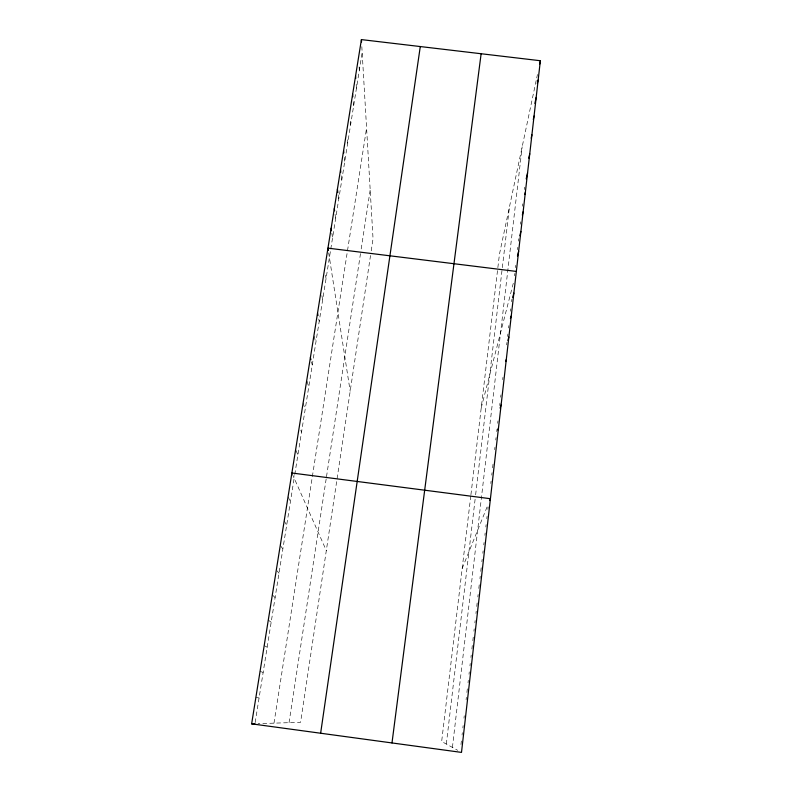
<?xml version="1.0" encoding="UTF-8"?>
<svg xmlns="http://www.w3.org/2000/svg" width="792" height="792" viewBox="0 0 792 792"><rect width="100%" height="100%" fill="white"/><g stroke="black" fill="none" stroke-linecap="round" stroke-linejoin="round"><path stroke-width="0.59" stroke-dasharray="3.96 2.97" d="M460.964 744.539L461.37 740.985M462.043 735.055L462.32 732.679M462.865 727.937L463.132 725.571M463.973 718.196L464.251 715.74M466.082 699.772L466.359 697.336M466.914 692.485L467.329 688.842M468.022 682.763L468.3 680.338M469.003 674.259L469.27 671.854M469.963 665.854L470.23 663.448M470.923 657.439L471.2 655.043M471.883 649.034L472.289 645.47M472.834 640.718L473.24 637.154M473.923 631.214L474.19 628.838M474.873 622.908L475.141 620.562M475.942 613.513L476.21 611.167M476.754 606.464L477.15 602.94M477.833 596.97L478.111 594.535M478.813 588.436L479.229 584.773M479.932 578.675L480.209 576.229M480.764 571.388L481.17 567.765M481.863 561.736L482.14 559.32M482.833 553.281L483.11 550.876M483.783 544.906L484.06 542.51M484.882 535.352L485.149 532.966M485.833 526.997L486.11 524.631M486.783 518.73L487.05 516.364M487.862 509.276L488.129 506.92M490.812 483.506L491.08 481.17M491.763 475.141L492.04 472.705M492.604 467.834L493.02 464.181M494.673 449.658L494.95 447.252M495.782 440.025L496.049 437.62M496.742 431.62L497.01 429.244M497.693 423.284L497.97 420.898M499.732 405.474L500 403.118M500.673 397.228L500.94 394.871M502.682 379.645L502.95 377.309M506.662 344.876L506.929 342.461M507.623 336.432L507.9 334.016M508.593 327.987L508.86 325.581M510.503 311.226L510.781 308.84M511.592 301.683L511.87 299.317M514.562 275.774L514.82 273.448M515.483 267.647L515.75 265.33M517.542 249.698L517.819 247.252M518.522 241.144L518.79 238.729M520.453 224.215L520.73 221.8M522.512 206.217L522.789 203.821M524.413 189.565L524.69 187.189M452.43 747.41L522.166 146.797M470.785 495.901L441.659 741.48L457.717 750.321M470.923 494.752L499.445 254.242L536.481 79.111M446.332 744.054L475.349 497.188M475.626 494.802L509.464 206.87M370.527 255.46L300.584 722.314L258.024 723.65M371.22 250.866L373.042 238.669L361.825 46.639M289.04 722.68L326.324 477.893M326.502 476.715L360.845 251.282M361.192 248.965L370.191 189.892M273.992 723.146L366.577 128.076M255.143 722.571L294.565 475.754M294.763 474.537L330.581 250.232M330.779 249.015L362.162 52.5M536.728 77.943L537.461 74.458M481.219 407.91L513.721 281.596M462.182 568.438L488.1 504.445M255.865 697.465L259.083 697.95M260.053 671.388L263.152 672.438M264.191 645.599L267.181 647.212M268.28 620.106L271.171 622.264M272.319 594.901L275.111 597.594M276.992 570.784L279.002 573.19M280.279 545.332L282.863 549.054M284.189 520.958L286.674 525.175M288.05 496.851L290.446 501.554M292.337 474.042L326.314 550.588M296.099 450.549L297.871 455.063M300.821 430.155L301.524 432.194M303.108 403.009L305.138 409.553M307.098 381.338L308.712 387.159M311.454 361.825L312.256 364.993M314.236 336.353L315.76 343.065M318.74 318.998L319.226 321.354M321.849 295.555L322.661 299.871M325.472 275.22L326.057 278.606M328.68 252.846L350.183 391.248M331.838 233.155L332.531 238.036M335.036 214.206L335.62 218.691M338.125 194.891L338.679 199.535M341.184 175.765L341.708 180.556M344.263 157.311L344.718 161.756M347.371 139.699L347.688 143.124M350.341 121.146L350.638 124.661M353.183 101.564L353.559 106.376M356.192 84.556L356.45 88.249M359.103 66.855L359.32 70.3"/><path stroke-width="1.19" d="M540.362 60.736L461.498 752.4L251.638 723.848L361.409 39.6L540.362 60.736L539.639 64.162M391.99 742.946L481.13 53.737M320.641 733.234L420.285 46.55M537.322 83.457L538.045 80.111M534.877 103.415L536.184 97.436M533.283 119.533L534.056 116.038M531.155 138.224L531.917 134.818M528.749 158.192L529.759 153.777M526.195 178.873L527.571 172.923M524.829 194.555L525.373 192.248M522.344 215.097L523.146 211.751M519.839 235.759L520.898 231.452M517.453 256.014L518.631 251.341M512.731 297.376L513.869 293.08M510.414 318.483L511.058 316.137M507.91 340.421L508.85 337.085M505.692 361.548L506.306 359.439M500.089 408.118L501.128 404.861M497.822 429.967L498.495 427.947M489.674 500.574L490.426 498.712L291.882 473.002M251.638 723.848L254.955 723.739M516.344 271.428L327.957 248.144L328.314 250.5M310.395 357.588L310.929 359.707M317.533 313.117L318.018 315.473M331.145 228.274L331.492 230.71M334.303 208.593L334.59 210.83M337.422 189.09L337.847 192.575M340.52 169.785L340.788 172.181M343.589 150.658L343.817 152.876M352.628 94.347L352.816 96.753M355.578 75.933L355.757 78.398M361.409 39.6L361.548 41.946"/></g></svg>
